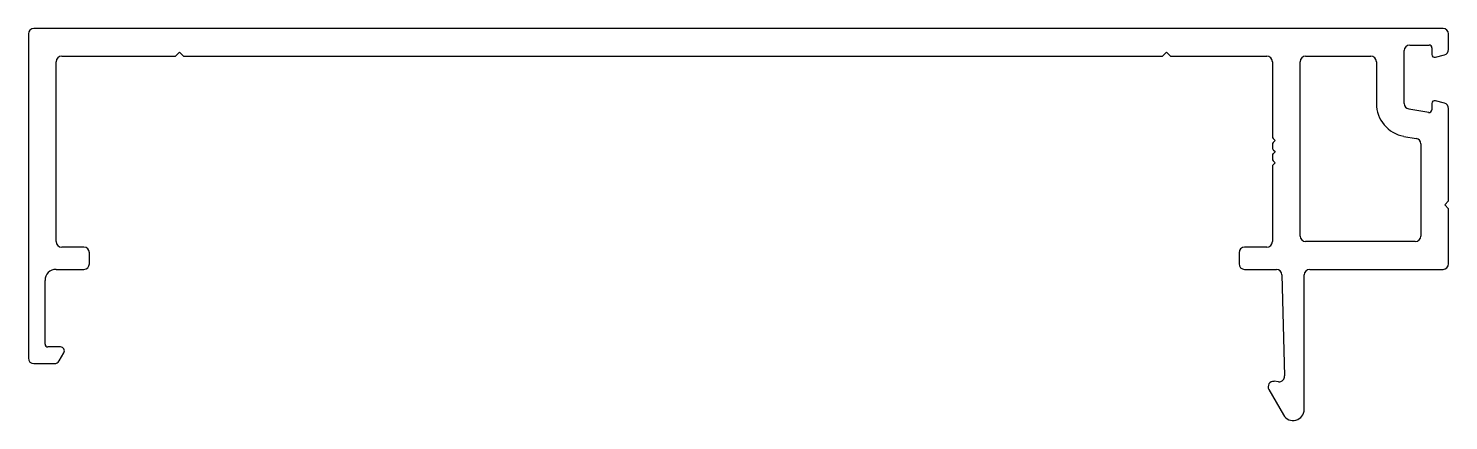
# Model space of a CAD drawing. Extents: x 15 to 143, y 6 to 41.
import ezdxf

# ---------------------------------------------------------------- set-up
doc = ezdxf.new("R2010")
doc.units = 0
doc.layers.get('0').update_dxf_attribs({"linetype": 'CONTINUOUS'})

msp = doc.modelspace()

# ---------------------------------------------------------------- linework, layer by layer
at = {"linetype": 'CONTINUOUS'}
for p, q in [((142.75, 41.15), (15.85, 41.15)), ((15.35, 40.65), (15.35, 11.49)), ((139.75, 39.65), (141.5, 39.65)), ((143.25, 39.26), (143.25, 40.65)), ((18.35, 38.65), (28.6, 38.65)), ((28.6, 38.65), (28.95, 39.01)), ((28.95, 39.01), (29.31, 38.65)), ((29.31, 38.65), (117.5, 38.65)), ((117.5, 38.65), (117.85, 39.01)), ((117.85, 39.01), (118.21, 38.65)), ((118.21, 38.65), (126.88, 38.65)), ((130.38, 38.65), (136.25, 38.65)), ((139.25, 34.4), (139.25, 39.15)), ((141.75, 39.4), (141.75, 38.8)), ((142.07, 38.55), (142.88, 38.77)), ((17.85, 21.97), (17.85, 38.15)), ((127.38, 38.15), (127.38, 32.17)), ((129.88, 22.47), (129.88, 38.15)), ((136.75, 38.15), (136.75, 34.4)), ((142.88, 34.43), (142.07, 34.64)), ((141.46, 33.59), (139.67, 33.9)), ((141.75, 34.4), (141.75, 33.83)), ((143.25, 25.63), (143.25, 33.94)), ((127.38, 32.17), (127.38, 31.42)), ((127.38, 30.71), (127.38, 30.42)), ((127.45, 31.24), (127.62, 31.07)), ((127.62, 31.06), (127.45, 30.88)), ((139.23, 31.44), (140.34, 31.25)), ((140.75, 30.76), (140.75, 22.47)), ((127.38, 29.71), (127.38, 29.42)), ((127.45, 30.24), (127.62, 30.07)), ((127.62, 30.06), (127.45, 29.88)), ((127.38, 28.71), (127.38, 27.96)), ((127.45, 29.24), (127.62, 29.07)), ((127.62, 29.06), (127.45, 28.89)), ((127.38, 27.96), (127.38, 21.97)), ((142.9, 25.27), (143.25, 25.63)), ((143.25, 24.92), (142.9, 25.27)), ((143.25, 19.97), (143.25, 24.92)), ((140.25, 21.97), (130.38, 21.97)), ((20.35, 21.47), (18.35, 21.47)), ((20.85, 19.97), (20.85, 20.97)), ((124.38, 20.97), (124.38, 19.97)), ((126.88, 21.47), (124.88, 21.47)), ((17.85, 19.47), (20.35, 19.47)), ((124.88, 19.47), (127.75, 19.47)), ((130.75, 19.47), (142.75, 19.47)), ((16.85, 12.74), (16.85, 18.47)), ((128.25, 18.99), (128.49, 9.89)), ((130.25, 6.87), (130.25, 18.97)), ((18.24, 12.49), (17.1, 12.49)), ((18.13, 11.24), (18.54, 11.96)), ((15.85, 10.99), (17.69, 10.99)), ((127.95, 9.36), (127.55, 9.4)), ((127.07, 8.65), (128.39, 6.37))]:
    msp.add_line(p, q, dxfattribs=at)
for centre, radius, start, end in [((15.85, 40.65), 0.5, 90, 180), ((142.75, 40.65), 0.5, 0, 90), ((139.75, 39.15), 0.5, 90, 180), ((141.5, 39.4), 0.25, 0, 90), ((18.35, 38.15), 0.5, 90, 180), ((126.88, 38.15), 0.5, 360, 90), ((130.38, 38.15), 0.5, 90, 180), ((136.25, 38.15), 0.5, 0, 90), ((142, 38.8), 0.25, 180, 285), ((142.75, 39.26), 0.5, 285, 0), ((142, 34.4), 0.25, 75, 180), ((139.75, 34.4), 3, 180, 260), ((139.75, 34.4), 0.5, 180, 260), ((141.5, 33.83), 0.25, 260, 0), ((142.75, 33.94), 0.5, 360, 75), ((127.63, 31.42), 0.25, 180, 225), ((127.63, 30.71), 0.25, 135, 180), ((127.62, 31.06), 0.008, 315, 45), ((140.25, 30.76), 0.5, 360, 80), ((127.63, 30.42), 0.25, 180, 225), ((127.63, 29.71), 0.25, 135, 180), ((127.62, 30.06), 0.008, 315, 45), ((127.63, 29.42), 0.25, 180, 225), ((127.63, 28.71), 0.25, 135, 180), ((127.62, 29.06), 0.008, 315, 45), ((18.35, 21.97), 0.5, 180, 270), ((126.88, 21.97), 0.5, 270, 360), ((130.38, 22.47), 0.5, 180, 270), ((140.25, 22.47), 0.5, 270, 360), ((20.35, 20.97), 0.5, 360, 90), ((124.88, 20.97), 0.5, 90, 180), ((17.85, 18.47), 1, 90, 180), ((20.35, 19.97), 0.5, 270, 0), ((124.88, 19.97), 0.5, 180, 270), ((127.75, 18.97), 0.5, 1.4989, 90), ((130.75, 18.97), 0.5, 90, 180), ((142.75, 19.97), 0.5, 270, 360), ((17.1, 12.74), 0.25, 180, 270), ((18.24, 12.14), 0.35, 330, 90), ((15.85, 11.49), 0.5, 180, 270), ((17.69, 11.49), 0.5, 270, 330), ((127.5, 8.9), 0.5, 85, 210), ((127.99, 9.86), 0.5, 265, 2.9978), ((129.25, 6.87), 1, 210, 360)]:
    msp.add_arc(centre, radius, start, end, dxfattribs=at)

doc.saveas('drawing.dxf')
